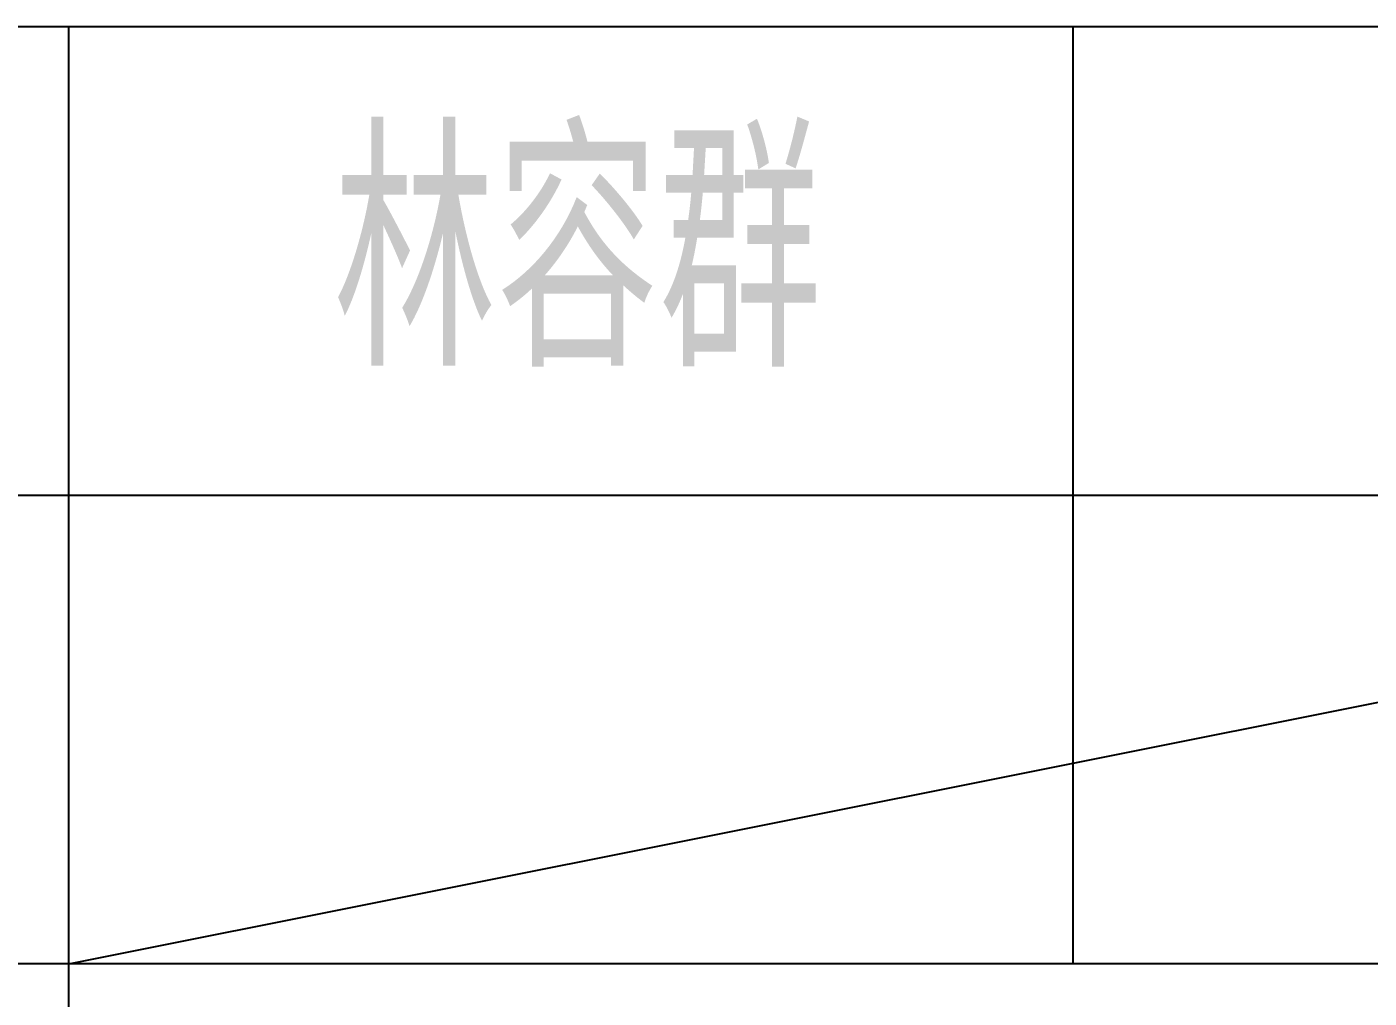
# Model space of a CAD drawing. Extents: x 36816 to 262577, y 14502 to 89811.
# Drawn here: x 248990 to 250995, y 23561 to 25012 of the extents above; entities that cross this region are included whole.
import ezdxf
from ezdxf.enums import TextEntityAlignment as Align

# ---------------------------------------------------------------- set-up
doc = ezdxf.new("R2010")
doc.units = 0
doc.header["$LTSCALE"] = 1000
doc.header["$MEASUREMENT"] = 0
doc.layers.get('0').update_dxf_attribs({"color": 8})
doc.layers.add('PUB_TEXT', color=8, linetype='Continuous')
doc.styles.get("Standard").update_dxf_attribs({"font": 'gbenor.shx', "bigfont": 'gbcbig.shx'})
doc.styles.add('TK', font='GEDITXT.SHX', dxfattribs={"width": 0.85, "height": 3.5, "bigfont": 'DXT.SHX'})

# ---------------------------------------------------------------- blocks, each defined once
blk = doc.blocks.new('GEDI_TQ_2012')
at = {"color": 2}
for p, q in [((0, 28), (-180, 28)), ((-125, 0), (-125, 28)), ((-110, 14), (-110, 28)), ((-90, 21), (-180, 21)), ((0, 14), (-170, 14))]:
    blk.add_line(p, q, dxfattribs=at)
blk = doc.blocks.new('A$C7DF8697A')
blk.add_blockref('GEDI_TQ_2012', (1040, 10))
at = {"style": 'TK', "width": 0.85}
for tag, height, p in [('PROJECTNAME', 4.75, (985, 44)), ('PHASE', 4, (1027, 44)), ('DRAWINGNAME', 4.75, (995, 31))]:
    blk.add_attdef(tag, text='', height=height, dxfattribs=at).set_placement(p, align=Align.MIDDLE_CENTER)
for tag, p, height in [('APPROVE', (872, 32.75), 3.5), ('DESIGN', (917, 32.75), 3.5), ('REVIEW1', (872, 25.75), 3.5), ('DRAW', (917, 25.75), 3.5), ('DRAWINGNUMBER', (967, 18.5), 4), ('REVIEW2', (872, 18.75), 3.5), ('PROPORTION', (917, 18.75), 3.5), ('CHECK', (872, 11.75), 3.5), ('DATE', (917, 11.75), 3.5), ('VERSION', (1033, 11.75), 3.5)]:
    blk.add_attdef(tag, p, '', height=height, dxfattribs=at)

msp = doc.modelspace()

# ---------------------------------------------------------------- linework, layer by layer
at = {"color": 1}
msp.add_line((249052.4, 23612.3), (252552.4, 24312.3), dxfattribs=at)

# ---------------------------------------------------------------- block references
at = {"xscale": 100, "yscale": 100, "zscale": 100}
msp.add_blockref('A$C7DF8697A', (157552.4, 21212.3), dxfattribs=at)

# ---------------------------------------------------------------- texts
at = {"layer": 'PUB_TEXT'}
msp.add_text('林容群', height=337.59, dxfattribs=at).set_placement((249447.6, 24505.1))

doc.saveas('drawing.dxf')
